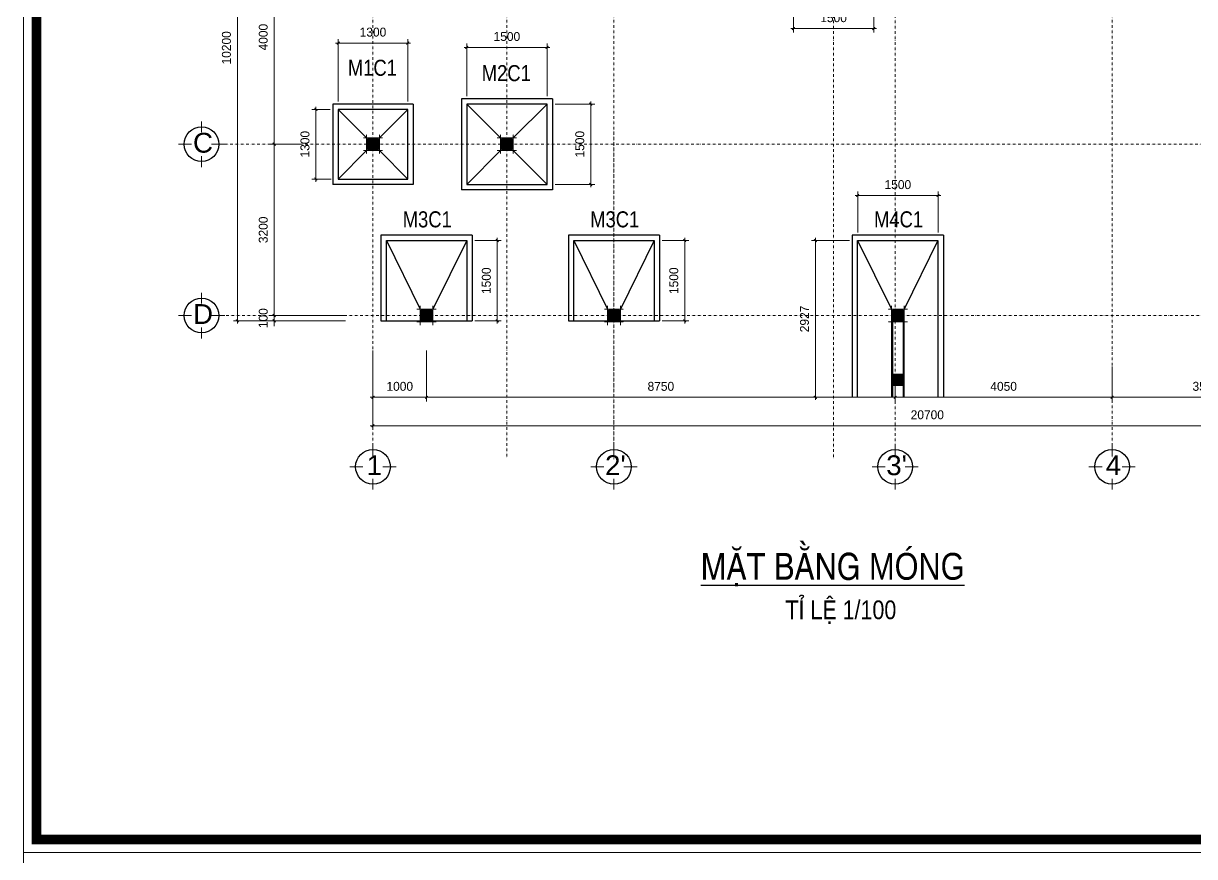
# Model space of a CAD drawing. Header units: millimetres. Extents: x 615730 to 2792744, y 139412 to 597571.
# Drawn here: x 1082627 to 1104494, y 280905 to 296468 of the extents above; entities that cross this region are included whole.
import ezdxf
from ezdxf.enums import TextEntityAlignment as Align

# ---------------------------------------------------------------- set-up
doc = ezdxf.new("R2010")
doc.units = ezdxf.units.MM
doc.header["$MEASUREMENT"] = 0
doc.header["$PDMODE"] = 34
doc.linetypes.add('CAPNUOC', pattern=[4, 2.5, -0.5, 0.5, -0.5])
doc.linetypes.add('DASHDOT', pattern=[1, 0.5, -0.25, 0, -0.25])
doc.layers.get('0').update_dxf_attribs({"lineweight": 5})
for name, color, linetype, lineweight in [('0.1(9)', 9, 'Continuous', 13), ('CAT', 11, 'Continuous', 40), ('KT', 148, 'Continuous', 18), ('NETNGOAITUONG', 1, 'Continuous', 40), ('thay', 7, 'Continuous', 15), ('TIM TRUC', 149, 'DASHDOT', 9), ('TRUC', 155, 'CAPNUOC', 5), ('VLIEU', 250, 'Continuous', 9)]:
    doc.layers.add(name, color=color, linetype=linetype, lineweight=lineweight)
for name, color, linetype in [('2L', 7, 'Continuous'), ('3L', 2, 'Continuous'), ('4L', 161, 'Continuous'), ('5L', 1, 'Continuous'), ('H', 252, 'Continuous'), ('NET MANH', 252, 'Continuous'), ('netthay', 3, 'Continuous'), ('TEXT', 2, 'Continuous')]:
    doc.layers.add(name, color=color, linetype=linetype)
doc.styles.add('AVO', font='', dxfattribs={"height": 200})
doc.styles.add('H280', font='', dxfattribs={"height": 200})
doc.styles.add('KT OZON', font='', dxfattribs={"height": 200})
doc.styles.add('VNI-AVO', font='vni-roms.shx')
doc.styles.get('AVO').set_extended_font_data('VNI-Helve-Condense')
doc.styles.get('H280').set_extended_font_data('VNI-Avo')
doc.styles.get('KT OZON').set_extended_font_data('VNI-Helve')
doc.dimstyles.new('1-50b', dxfattribs={"dimtxt": 167, "dimasz": 50, "dimexe": 75, "dimexo": 150, "dimgap": 120, "dimtad": 1, "dimdec": 0, "dimzin": 12, "dimtxsty": 'VNI-AVO', "dimblk": ']', "dimcen": 0, "dimdle": 50, "dimclrd": 252, "dimclre": 252, "dimclrt": 2, "dimadec": 0, "dimazin": 0, "dimtfac": 1, "dimtdec": 0, "dimtix": 1, "dimtmove": 2, "dimatfit": 0, "dimldrblk": 'OPEN90', "dimfxl": 1, "dimlwd": -1, "dimlwe": -1, "dimarcsym": 0})

# ---------------------------------------------------------------- blocks, each defined once
blk = doc.blocks.new('TRUC 1')
at = {"ltscale": 50}
blk.add_circle((0, -9525), 8572, dxfattribs=at)
at = {"layer": '0.1(9)', "ltscale": 50}
for p, q in [((0, -3572), (0, 1782)), ((-4942, -9525), (-11427, -9525)), ((4942, -9525), (11427, -9525)), ((0, -15478), (0, -20832))]:
    blk.add_line(p, q, dxfattribs=at)
at = {"layer": 'TEXT', "ltscale": 50, "style": 'H280'}
blk.add_attdef('1', text='', height=10478, dxfattribs=at).set_placement((-214, -4892), align=Align.CENTER)
blk = doc.blocks.new('cc2')
at = {"layer": '2L'}
blk.add_hatch(color=50, dxfattribs=at).paths.add_polyline_path([(-100, 100), (-100, -100), (100, -100), (100, 100)])
at = {"layer": '5L'}
blk.add_lwpolyline([(-100, 100), (100, 100), (100, -100), (-100, -100)], close=True, dxfattribs=at)
at = {"layer": 'TRUC', "color": 9}
for points in [[(-180, 120), (180, 120)], [(-120, 180), (-120, -180)], [(120, 180), (120, -180)], [(-180, -120), (180, -120)]]:
    blk.add_lwpolyline(points, dxfattribs=at)
blk = doc.blocks.new(']')
for p, q in [((1, 0), (-1, 0)), ((0, 1), (0, -1))]:
    blk.add_line(p, q)
at = {"color": 9, "const_width": 0.4}
blk.add_lwpolyline([(-0.51, -0.51), (0.51, 0.51)], dxfattribs=at)
blk = doc.blocks.new('*D748')
at = {"layer": 'DEFPOINTS', "color": 0, "ltscale": 10, "transparency": 16777216}
for p in [(1089154, 290507, -11), (1090154, 290507), (1090154, 289484)]:
    blk.add_point(p, dxfattribs=at)
at = {"layer": 'KT', "color": 252, "ltscale": 10, "transparency": 16777216}
for p, q in [((1089154, 290357), (1089154, 289409)), ((1090154, 290357), (1090154, 289409)), ((1089204, 289484), (1090104, 289484))]:
    blk.add_line(p, q, dxfattribs=at)
at = {"layer": 'KT', "color": 252, "ltscale": 10, "transparency": 16777216, "xscale": 50, "yscale": 50, "zscale": 50, "rotation": 180}
blk.add_blockref(']', (1089154, 289484), dxfattribs=at)
at = {"layer": 'KT', "color": 252, "ltscale": 10, "transparency": 16777216, "xscale": 50, "yscale": 50, "zscale": 50}
blk.add_blockref(']', (1090154, 289484), dxfattribs=at)
at = {"layer": 'KT', "color": 2, "ltscale": 10, "transparency": 16777216, "insert": (1089654, 289688), "char_height": 167, "attachment_point": 5, "style": 'VNI-AVO'}
blk.add_mtext('1000', dxfattribs=at)
blk = doc.blocks.new('_Open90')
at = {"color": 0, "linetype": 'ByBlock', "lineweight": -2}
for p, q in [((0, 0), (-1, 0)), ((-0.5, 0.5), (0, 0)), ((0, 0), (-0.5, -0.5))]:
    blk.add_line(p, q, dxfattribs=at)
blk = doc.blocks.new('*D749')
at = {"layer": 'DEFPOINTS', "color": 0, "ltscale": 10, "transparency": 16777216}
for p in [(1090154, 290507), (1098904, 289860), (1098904, 289484)]:
    blk.add_point(p, dxfattribs=at)
at = {"layer": 'KT', "color": 252, "ltscale": 10, "transparency": 16777216}
for p, q in [((1090154, 290357), (1090154, 289409)), ((1098904, 289710), (1098904, 289409)), ((1090204, 289484), (1098854, 289484))]:
    blk.add_line(p, q, dxfattribs=at)
at = {"layer": 'KT', "color": 252, "ltscale": 10, "transparency": 16777216, "xscale": 50, "yscale": 50, "zscale": 50, "rotation": 180}
blk.add_blockref(']', (1090154, 289484), dxfattribs=at)
at = {"layer": 'KT', "color": 252, "ltscale": 10, "transparency": 16777216, "xscale": 50, "yscale": 50, "zscale": 50}
blk.add_blockref(']', (1098904, 289484), dxfattribs=at)
at = {"layer": 'KT', "color": 2, "ltscale": 10, "transparency": 16777216, "insert": (1094529, 289688), "char_height": 167, "attachment_point": 5, "style": 'VNI-AVO'}
blk.add_mtext('8750', dxfattribs=at)
blk = doc.blocks.new('*D750')
at = {"layer": 'DEFPOINTS', "color": 0, "ltscale": 10, "transparency": 16777216}
for p in [(1102954, 290210), (1098904, 289860), (1102954, 289484)]:
    blk.add_point(p, dxfattribs=at)
at = {"layer": 'KT', "color": 252, "ltscale": 10, "transparency": 16777216}
for p, q in [((1102954, 290060), (1102954, 289409)), ((1098904, 289710), (1098904, 289409)), ((1098954, 289484), (1102904, 289484))]:
    blk.add_line(p, q, dxfattribs=at)
at = {"layer": 'KT', "color": 252, "ltscale": 10, "transparency": 16777216, "xscale": 50, "yscale": 50, "zscale": 50, "rotation": 180}
blk.add_blockref(']', (1098904, 289484), dxfattribs=at)
at = {"layer": 'KT', "color": 252, "ltscale": 10, "transparency": 16777216, "xscale": 50, "yscale": 50, "zscale": 50}
blk.add_blockref(']', (1102954, 289484), dxfattribs=at)
at = {"layer": 'KT', "color": 2, "ltscale": 10, "transparency": 16777216, "insert": (1100929, 289688), "char_height": 167, "attachment_point": 5, "style": 'VNI-AVO'}
blk.add_mtext('4050', dxfattribs=at)
blk = doc.blocks.new('*D751')
at = {"layer": 'DEFPOINTS', "color": 0, "ltscale": 10, "transparency": 16777216}
for p in [(1102954, 290210), (1106453, 289729), (1106453, 289484)]:
    blk.add_point(p, dxfattribs=at)
at = {"layer": 'KT', "color": 252, "ltscale": 10, "transparency": 16777216}
for p, q in [((1102954, 290060), (1102954, 289409)), ((1106453, 289579), (1106453, 289409)), ((1103004, 289484), (1106403, 289484))]:
    blk.add_line(p, q, dxfattribs=at)
at = {"layer": 'KT', "color": 252, "ltscale": 10, "transparency": 16777216, "xscale": 50, "yscale": 50, "zscale": 50, "rotation": 180}
blk.add_blockref(']', (1102954, 289484), dxfattribs=at)
at = {"layer": 'KT', "color": 252, "ltscale": 10, "transparency": 16777216, "xscale": 50, "yscale": 50, "zscale": 50}
blk.add_blockref(']', (1106453, 289484), dxfattribs=at)
at = {"layer": 'KT', "color": 2, "ltscale": 10, "transparency": 16777216, "insert": (1104704, 289688), "char_height": 167, "attachment_point": 5, "style": 'VNI-AVO'}
blk.add_mtext('3500', dxfattribs=at)
blk = doc.blocks.new('*D754')
at = {"layer": 'DEFPOINTS', "color": 0, "ltscale": 10, "transparency": 16777216}
for p in [(1089154, 289958), (1109854, 289907), (1109854, 288953)]:
    blk.add_point(p, dxfattribs=at)
at = {"layer": 'KT', "color": 252, "ltscale": 10, "transparency": 16777216}
for p, q in [((1089154, 289808), (1089154, 288878)), ((1109854, 289757), (1109854, 288878)), ((1089204, 288953), (1109804, 288953))]:
    blk.add_line(p, q, dxfattribs=at)
at = {"layer": 'KT', "color": 252, "ltscale": 10, "transparency": 16777216, "xscale": 50, "yscale": 50, "zscale": 50, "rotation": 180}
blk.add_blockref(']', (1089154, 288953), dxfattribs=at)
at = {"layer": 'KT', "color": 252, "ltscale": 10, "transparency": 16777216, "xscale": 50, "yscale": 50, "zscale": 50}
blk.add_blockref(']', (1109854, 288953), dxfattribs=at)
at = {"layer": 'KT', "color": 2, "ltscale": 10, "transparency": 16777216, "insert": (1099504, 289157), "char_height": 167, "attachment_point": 5, "style": 'VNI-AVO'}
blk.add_mtext('20700', dxfattribs=at)
blk = doc.blocks.new('*D756')
at = {"layer": 'DEFPOINTS', "color": 0, "ltscale": 10, "transparency": 16777216}
for p in [(1087864, 298212, -12), (1087309, 294212), (1087988, 294212, -1)]:
    blk.add_point(p, dxfattribs=at)
at = {"layer": 'KT', "color": 252, "ltscale": 10, "transparency": 16777216}
for p, q in [((1087714, 298212), (1087234, 298212)), ((1087309, 298162), (1087309, 294262)), ((1087838, 294212), (1087234, 294212))]:
    blk.add_line(p, q, dxfattribs=at)
at = {"layer": 'KT', "color": 252, "ltscale": 10, "transparency": 16777216, "xscale": 50, "yscale": 50, "zscale": 50}
for p, rotation in [((1087309, 298212), 90), ((1087309, 294212), 270)]:
    blk.add_blockref(']', p, dxfattribs=dict(at, rotation=rotation))
at = {"layer": 'KT', "color": 2, "ltscale": 10, "transparency": 16777216, "insert": (1087106, 296212), "char_height": 167, "attachment_point": 5, "rotation": 90, "style": 'VNI-AVO'}
blk.add_mtext('4000', dxfattribs=at)
blk = doc.blocks.new('*D757')
at = {"layer": 'DEFPOINTS', "color": 0, "ltscale": 10, "transparency": 16777216}
for p in [(1087988, 294212, -1), (1087309, 291012), (1088790, 291012)]:
    blk.add_point(p, dxfattribs=at)
at = {"layer": 'KT', "color": 252, "ltscale": 10, "transparency": 16777216}
for p, q in [((1087838, 294212), (1087234, 294212)), ((1087309, 294162), (1087309, 291062)), ((1088640, 291012), (1087234, 291012))]:
    blk.add_line(p, q, dxfattribs=at)
at = {"layer": 'KT', "color": 252, "ltscale": 10, "transparency": 16777216, "xscale": 50, "yscale": 50, "zscale": 50}
for p, rotation in [((1087309, 294212), 90), ((1087309, 291012), 270)]:
    blk.add_blockref(']', p, dxfattribs=dict(at, rotation=rotation))
at = {"layer": 'KT', "color": 2, "ltscale": 10, "transparency": 16777216, "insert": (1087106, 292612), "char_height": 167, "attachment_point": 5, "rotation": 90, "style": 'VNI-AVO'}
blk.add_mtext('3200', dxfattribs=at)
blk = doc.blocks.new('*D758')
at = {"layer": 'DEFPOINTS', "color": 0, "ltscale": 10, "transparency": 16777216}
for p in [(1087309, 290912), (1088790, 291012), (1088790, 290912, 280)]:
    blk.add_point(p, dxfattribs=at)
at = {"layer": 'KT', "color": 252, "ltscale": 10, "transparency": 16777216}
for p, q in [((1087309, 291062), (1087309, 291112)), ((1088640, 291012), (1087234, 291012)), ((1088640, 290912), (1087234, 290912)), ((1087309, 291012), (1087309, 290912)), ((1087309, 290862), (1087309, 290812))]:
    blk.add_line(p, q, dxfattribs=at)
at = {"layer": 'KT', "color": 252, "ltscale": 10, "transparency": 16777216, "xscale": 50, "yscale": 50, "zscale": 50}
for p, rotation in [((1087309, 291012), 270), ((1087309, 290912), 90)]:
    blk.add_blockref(']', p, dxfattribs=dict(at, rotation=rotation))
at = {"layer": 'KT', "color": 2, "ltscale": 10, "transparency": 16777216, "insert": (1087106, 290962), "char_height": 167, "attachment_point": 5, "rotation": 90, "style": 'VNI-AVO'}
blk.add_mtext('100', dxfattribs=at)
blk = doc.blocks.new('*D759')
at = {"layer": 'DEFPOINTS', "color": 0, "ltscale": 10, "transparency": 16777216}
for p in [(1087864, 301112), (1086622, 290912), (1087864, 290912)]:
    blk.add_point(p, dxfattribs=at)
at = {"layer": 'KT', "color": 252, "ltscale": 10, "transparency": 16777216}
for p, q in [((1087714, 301112), (1086547, 301112)), ((1086622, 301062), (1086622, 290962)), ((1087714, 290912), (1086547, 290912))]:
    blk.add_line(p, q, dxfattribs=at)
at = {"layer": 'KT', "color": 252, "ltscale": 10, "transparency": 16777216, "xscale": 50, "yscale": 50, "zscale": 50}
for p, rotation in [((1086622, 301112), 90), ((1086622, 290912), 270)]:
    blk.add_blockref(']', p, dxfattribs=dict(at, rotation=rotation))
at = {"layer": 'KT', "color": 2, "ltscale": 10, "transparency": 16777216, "insert": (1086418, 296012), "char_height": 167, "attachment_point": 5, "rotation": 90, "style": 'VNI-AVO'}
blk.add_mtext('10200', dxfattribs=at)
blk = doc.blocks.new('*D768')
at = {"layer": 'DEFPOINTS', "color": 0, "ltscale": 10, "transparency": 16777216}
for p in [(1097004, 297462), (1098504, 297462, -140), (1098504, 296371)]:
    blk.add_point(p, dxfattribs=at)
at = {"layer": 'KT', "color": 252, "ltscale": 10, "transparency": 16777216}
for p, q in [((1097004, 297312), (1097004, 296296)), ((1098504, 297312), (1098504, 296296)), ((1097054, 296371), (1098454, 296371))]:
    blk.add_line(p, q, dxfattribs=at)
at = {"layer": 'KT', "color": 252, "ltscale": 10, "transparency": 16777216, "xscale": 50, "yscale": 50, "zscale": 50, "rotation": 180}
blk.add_blockref(']', (1097004, 296371), dxfattribs=at)
at = {"layer": 'KT', "color": 252, "ltscale": 10, "transparency": 16777216, "xscale": 50, "yscale": 50, "zscale": 50}
blk.add_blockref(']', (1098504, 296371), dxfattribs=at)
at = {"layer": 'KT', "color": 2, "ltscale": 10, "transparency": 16777216, "insert": (1097754, 296574), "char_height": 167, "attachment_point": 5, "style": 'VNI-AVO'}
blk.add_mtext('1500', dxfattribs=at)
blk = doc.blocks.new('*D773')
at = {"layer": 'DEFPOINTS', "color": 0, "ltscale": 10, "transparency": 16777216}
for p in [(1099704, 293253), (1098204, 292412), (1099704, 292412)]:
    blk.add_point(p, dxfattribs=at)
at = {"layer": 'KT', "color": 252, "ltscale": 10, "transparency": 16777216}
for p, q in [((1098204, 292562), (1098204, 293328)), ((1098254, 293253), (1099654, 293253)), ((1099704, 292562), (1099704, 293328))]:
    blk.add_line(p, q, dxfattribs=at)
at = {"layer": 'KT', "color": 252, "ltscale": 10, "transparency": 16777216, "xscale": 50, "yscale": 50, "zscale": 50, "rotation": 180}
blk.add_blockref(']', (1098204, 293253), dxfattribs=at)
at = {"layer": 'KT', "color": 252, "ltscale": 10, "transparency": 16777216, "xscale": 50, "yscale": 50, "zscale": 50}
blk.add_blockref(']', (1099704, 293253), dxfattribs=at)
at = {"layer": 'KT', "color": 2, "ltscale": 10, "transparency": 16777216, "insert": (1098954, 293456), "char_height": 167, "attachment_point": 5, "style": 'VNI-AVO'}
blk.add_mtext('1500', dxfattribs=at)
blk = doc.blocks.new('*D774')
at = {"layer": 'DEFPOINTS', "color": 0, "ltscale": 10, "transparency": 16777216}
for p in [(1098204, 292412), (1097414, 289484), (1098204, 289484, -280)]:
    blk.add_point(p, dxfattribs=at)
at = {"layer": 'KT', "color": 252, "ltscale": 10, "transparency": 16777216}
for p, q in [((1098054, 292412), (1097339, 292412)), ((1097414, 292362), (1097414, 289534)), ((1098054, 289484), (1097339, 289484))]:
    blk.add_line(p, q, dxfattribs=at)
at = {"layer": 'KT', "color": 252, "ltscale": 10, "transparency": 16777216, "xscale": 50, "yscale": 50, "zscale": 50}
for p, rotation in [((1097414, 292412), 90), ((1097414, 289484), 270)]:
    blk.add_blockref(']', p, dxfattribs=dict(at, rotation=rotation))
at = {"layer": 'KT', "color": 2, "ltscale": 10, "transparency": 16777216, "insert": (1097211, 290948), "char_height": 167, "attachment_point": 5, "rotation": 90, "style": 'VNI-AVO'}
blk.add_mtext('2927', dxfattribs=at)
blk = doc.blocks.new('*D775')
at = {"layer": 'DEFPOINTS', "color": 0, "ltscale": 10, "transparency": 16777216}
for p in [(1090904, 292412, 280), (1091474, 292412), (1090904, 290912, 280)]:
    blk.add_point(p, dxfattribs=at)
at = {"layer": 'KT', "color": 252, "ltscale": 10, "transparency": 16777216}
for p, q in [((1091054, 292412), (1091549, 292412)), ((1091474, 290962), (1091474, 292362)), ((1091054, 290912), (1091549, 290912))]:
    blk.add_line(p, q, dxfattribs=at)
at = {"layer": 'KT', "color": 252, "ltscale": 10, "transparency": 16777216, "xscale": 50, "yscale": 50, "zscale": 50}
for p, rotation in [((1091474, 292412), 90), ((1091474, 290912), 270)]:
    blk.add_blockref(']', p, dxfattribs=dict(at, rotation=rotation))
at = {"layer": 'KT', "color": 2, "ltscale": 10, "transparency": 16777216, "insert": (1091271, 291662), "char_height": 167, "attachment_point": 5, "rotation": 90, "style": 'VNI-AVO'}
blk.add_mtext('1500', dxfattribs=at)
blk = doc.blocks.new('*D776')
at = {"layer": 'DEFPOINTS', "color": 0, "ltscale": 10, "transparency": 16777216}
for p in [(1092404, 294962, -2), (1093220, 294962), (1092404, 293462, -2)]:
    blk.add_point(p, dxfattribs=at)
at = {"layer": 'KT', "color": 252, "ltscale": 10, "transparency": 16777216}
for p, q in [((1092554, 294962), (1093295, 294962)), ((1093220, 293512), (1093220, 294912)), ((1092554, 293462), (1093295, 293462))]:
    blk.add_line(p, q, dxfattribs=at)
at = {"layer": 'KT', "color": 252, "ltscale": 10, "transparency": 16777216, "xscale": 50, "yscale": 50, "zscale": 50}
for p, rotation in [((1093220, 294962), 90), ((1093220, 293462), 270)]:
    blk.add_blockref(']', p, dxfattribs=dict(at, rotation=rotation))
at = {"layer": 'KT', "color": 2, "ltscale": 10, "transparency": 16777216, "insert": (1093016, 294212), "char_height": 167, "attachment_point": 5, "rotation": 90, "style": 'VNI-AVO'}
blk.add_mtext('1500', dxfattribs=at)
blk = doc.blocks.new('*D777')
at = {"layer": 'DEFPOINTS', "color": 0, "ltscale": 10, "transparency": 16777216}
for p in [(1092404, 296020), (1090904, 294962, -2), (1092404, 294962)]:
    blk.add_point(p, dxfattribs=at)
at = {"layer": 'KT', "color": 252, "ltscale": 10, "transparency": 16777216}
for p, q in [((1090904, 295112), (1090904, 296095)), ((1092404, 295112), (1092404, 296095)), ((1090954, 296020), (1092354, 296020))]:
    blk.add_line(p, q, dxfattribs=at)
at = {"layer": 'KT', "color": 252, "ltscale": 10, "transparency": 16777216, "xscale": 50, "yscale": 50, "zscale": 50, "rotation": 180}
blk.add_blockref(']', (1090904, 296020), dxfattribs=at)
at = {"layer": 'KT', "color": 252, "ltscale": 10, "transparency": 16777216, "xscale": 50, "yscale": 50, "zscale": 50}
blk.add_blockref(']', (1092404, 296020), dxfattribs=at)
at = {"layer": 'KT', "color": 2, "ltscale": 10, "transparency": 16777216, "insert": (1091654, 296223), "char_height": 167, "attachment_point": 5, "style": 'VNI-AVO'}
blk.add_mtext('1500', dxfattribs=at)
blk = doc.blocks.new('*D778')
at = {"layer": 'DEFPOINTS', "color": 0, "ltscale": 10, "transparency": 16777216}
for p in [(1089804, 296101), (1088504, 294862, -1), (1089804, 294862, -1)]:
    blk.add_point(p, dxfattribs=at)
at = {"layer": 'KT', "color": 252, "ltscale": 10, "transparency": 16777216}
for p, q in [((1088504, 295012), (1088504, 296176)), ((1088554, 296101), (1089754, 296101)), ((1089804, 295012), (1089804, 296176))]:
    blk.add_line(p, q, dxfattribs=at)
at = {"layer": 'KT', "color": 252, "ltscale": 10, "transparency": 16777216, "xscale": 50, "yscale": 50, "zscale": 50, "rotation": 180}
blk.add_blockref(']', (1088504, 296101), dxfattribs=at)
at = {"layer": 'KT', "color": 252, "ltscale": 10, "transparency": 16777216, "xscale": 50, "yscale": 50, "zscale": 50}
blk.add_blockref(']', (1089804, 296101), dxfattribs=at)
at = {"layer": 'KT', "color": 2, "ltscale": 10, "transparency": 16777216, "insert": (1089154, 296305), "char_height": 167, "attachment_point": 5, "style": 'VNI-AVO'}
blk.add_mtext('1300', dxfattribs=at)
blk = doc.blocks.new('*D779')
at = {"layer": 'DEFPOINTS', "color": 0, "ltscale": 10, "transparency": 16777216}
for p in [(1088504, 294862), (1088088, 293562), (1088524, 293562, -1)]:
    blk.add_point(p, dxfattribs=at)
at = {"layer": 'KT', "color": 252, "ltscale": 10, "transparency": 16777216}
for p, q in [((1088354, 294862), (1088013, 294862)), ((1088088, 294812), (1088088, 293612)), ((1088374, 293562), (1088013, 293562))]:
    blk.add_line(p, q, dxfattribs=at)
at = {"layer": 'KT', "color": 252, "ltscale": 10, "transparency": 16777216, "xscale": 50, "yscale": 50, "zscale": 50}
for p, rotation in [((1088088, 294862), 90), ((1088088, 293562), 270)]:
    blk.add_blockref(']', p, dxfattribs=dict(at, rotation=rotation))
at = {"layer": 'KT', "color": 2, "ltscale": 10, "transparency": 16777216, "insert": (1087885, 294212), "char_height": 167, "attachment_point": 5, "rotation": 90, "style": 'VNI-AVO'}
blk.add_mtext('1300', dxfattribs=at)
blk = doc.blocks.new('r')
at = {"layer": 'CAT'}
blk.add_line((988209, 262094), (988209, 261994), dxfattribs=at)
blk.add_line((988209, 262094), (988209, 261994), dxfattribs=at)
at = {"layer": 'NET MANH'}
for points, elevation in [([(988409, 264894), (988209, 264894), (988209, 265094), (988409, 265094)], -140), ([(1000210, 263093), (1000410, 263093), (1000410, 262893), (1000210, 262893)], -1), ([(979610, 262194), (979810, 262194), (979810, 261994), (979610, 261994)], -13), ([(979610, 257994), (979810, 257994), (979810, 258194), (979610, 258194)], -13), ([(982109, 257994), (982309, 257994), (982309, 258194), (982109, 258194)], 50)]:
    blk.add_lwpolyline(points, close=True, dxfattribs=dict(at, elevation=elevation))
for points in [[(993410, 264894), (993610, 264894), (993610, 265094), (993410, 265094)], [(993410, 263193), (993610, 263193), (993610, 262993), (993410, 262993)], [(982110, 262194), (982310, 262194), (982310, 261994), (982110, 261994)], [(988209, 262194), (988409, 262194), (988409, 261994), (988209, 261994)], [(996910, 257794), (997110, 257794), (997110, 257594), (996910, 257594)], [(1000210, 257794), (1000410, 257794), (1000410, 257594), (1000210, 257594)], [(980610, 254994), (980810, 254994), (980810, 254794), (980610, 254794)], [(984110, 254794), (984310, 254794), (984310, 254994), (984110, 254994)], [(989410, 254792), (989610, 254792), (989610, 254992), (989410, 254992)], [(996910, 254394), (997110, 254394), (997110, 254194), (996910, 254194)], [(1000210, 254394), (1000410, 254394), (1000410, 254194), (1000210, 254194)], [(989410, 253594), (989610, 253594), (989610, 253794), (989410, 253794)]]:
    blk.add_lwpolyline(points, close=True, dxfattribs=at)
for points in [[(988409, 265094, -140), (988209, 265094, -140), (988409, 264894, -140), (988209, 264894, -140)], [(993410, 265094), (993610, 265094), (993410, 264894), (993610, 264894)], [(993410, 262993), (993610, 262993), (993410, 263193), (993610, 263193)], [(1000210, 262893, -1), (1000410, 262893, -1), (1000210, 263093, -1), (1000410, 263093, -1)], [(979610, 261994, -13), (979810, 261994, -13), (979610, 262194, -13), (979810, 262194, -13)], [(982110, 261994), (982310, 261994), (982110, 262194), (982310, 262194)], [(988209, 261994), (988409, 261994), (988209, 262194), (988409, 262194)], [(979610, 258194, -13), (979810, 258194, -13), (979610, 257994, -13), (979810, 257994, -13)], [(982109, 258194, 50), (982309, 258194, 50), (982109, 257994, 50), (982309, 257994, 50)], [(996910, 257594), (997110, 257594), (996910, 257794), (997110, 257794)], [(1000210, 257594), (1000410, 257594), (1000210, 257794), (1000410, 257794)], [(980610, 254794), (980810, 254794), (980610, 254994), (980810, 254994)], [(984110, 254994), (984310, 254994), (984110, 254794), (984310, 254794)], [(989410, 254992), (989610, 254992), (989410, 254792), (989610, 254792)], [(996910, 254194), (997110, 254194), (996910, 254394), (997110, 254394)], [(1000210, 254194), (1000410, 254194), (1000210, 254394), (1000410, 254394)], [(989410, 253794), (989610, 253794), (989410, 253594), (989610, 253594)]]:
    blk.add_solid(points, dxfattribs=at)
at = {"layer": 'NETNGOAITUONG'}
for p, q in [((988409, 264894, -140), (988409, 265094, -140)), ((993410, 264894), (993410, 265094)), ((993410, 263193), (993410, 262993)), ((1000210, 263093, -1), (1000210, 262893, -1)), ((979610, 262194, -13), (979610, 261994, -13)), ((982110, 262194), (982110, 261994)), ((988209, 262194), (988209, 261994)), ((979610, 257994, -13), (979610, 258194, -13)), ((982109, 257994, 50), (982109, 258194, 50)), ((996910, 257794), (996910, 257594)), ((1000210, 257794), (1000210, 257594)), ((980610, 254994), (980610, 254794)), ((984110, 254794), (984110, 254994)), ((996910, 254394), (996910, 254194)), ((1000210, 254394), (1000210, 254194))]:
    blk.add_line(p, q, dxfattribs=at)
blk.add_lwpolyline([(989410, 253595), (989410, 253595)], dxfattribs=at)
at = {"layer": 'VLIEU', "ltscale": 10}
blk.add_line((996910, 254194, 280), (996910, 254108, 280), dxfattribs=at)
blk = doc.blocks.new('*D1494')
at = {"layer": 'DEFPOINTS', "color": 0, "ltscale": 10, "transparency": 16777216}
for p in [(1094404, 292412, 280), (1094974, 292412), (1094404, 290912, 280)]:
    blk.add_point(p, dxfattribs=at)
at = {"layer": 'KT', "color": 252, "ltscale": 10, "transparency": 16777216}
for p, q in [((1094554, 292412), (1095049, 292412)), ((1094974, 290962), (1094974, 292362)), ((1094554, 290912), (1095049, 290912))]:
    blk.add_line(p, q, dxfattribs=at)
at = {"layer": 'KT', "color": 252, "ltscale": 10, "transparency": 16777216, "xscale": 50, "yscale": 50, "zscale": 50}
for p, rotation in [((1094974, 292412), 90), ((1094974, 290912), 270)]:
    blk.add_blockref(']', p, dxfattribs=dict(at, rotation=rotation))
at = {"layer": 'KT', "color": 2, "ltscale": 10, "transparency": 16777216, "insert": (1094771, 291662), "char_height": 167, "attachment_point": 5, "rotation": 90, "style": 'VNI-AVO'}
blk.add_mtext('1500', dxfattribs=at)

msp = doc.modelspace()

# ---------------------------------------------------------------- linework, layer by layer
at = {"layer": '2L'}
for p, q in [((1088504.2, 294861.6, -1), (1089034.2, 294331.6, -1)), ((1089804.2, 294861.6, -1), (1089274.2, 294331.6, -1)), ((1090903.7, 294961.6, -2.4), (1091533.7, 294331.6, -2.4)), ((1092403.7, 294961.6, -2.4), (1091773.7, 294331.6, -2.4)), ((1089034.2, 294091.6, -1), (1088504.2, 293561.6, -1)), ((1089274.2, 294091.6, -1), (1089804.2, 293561.6, -1)), ((1091533.7, 294091.6, -2.4), (1090903.7, 293461.6, -2.4)), ((1091773.7, 294091.6, -2.4), (1092403.7, 293461.6, -2.4)), ((1089403.7, 292411.6, 280), (1090903.7, 292411.6, 280)), ((1089403.7, 290911.6, 280), (1089403.7, 292411.6, 280)), ((1089403.7, 292411.6, 280), (1090033.7, 291131.6, 280)), ((1090903.7, 292411.6, 280), (1090273.7, 291131.6, 280)), ((1090903.7, 292411.6, 280), (1090903.7, 290911.6, 280)), ((1092903.7, 292411.6, 12.1), (1094403.7, 292411.6, 12.1)), ((1092903.7, 290911.6, 12.1), (1092903.7, 292411.6, 12.1)), ((1092903.7, 292411.6, 12.1), (1093533.7, 291131.6, 12.1)), ((1094403.7, 292411.6, 12.1), (1093773.7, 291131.6, 12.1)), ((1094403.7, 292411.6, 12.1), (1094403.7, 290911.6, 12.1)), ((1098203.6, 292411.6, 280), (1099703.6, 292411.6, 280)), ((1098203.6, 289484.2), (1098203.6, 292411.6, 280)), ((1098203.6, 292411.6, 280), (1098833.6, 291131.6, 280)), ((1099703.6, 292411.6, 280), (1099073.6, 291131.6, 280)), ((1099703.6, 292411.6, 280), (1099703.6, 289484.2))]:
    msp.add_line(p, q, dxfattribs=at)
for points, elevation in [([(1089804.2, 294861.6), (1088504.2, 294861.6), (1088504.2, 293561.6), (1089804.2, 293561.6)], -1), ([(1092403.7, 294961.6), (1090903.7, 294961.6), (1090903.7, 293461.6), (1092403.7, 293461.6)], -2.4), ([(1093753.7, 291111.6), (1093753.7, 290911.6), (1093553.7, 290911.6), (1093553.7, 291111.6)], -267.9), ([(1099053.6, 291111.6), (1099053.6, 290911.6), (1098853.6, 290911.6), (1098853.6, 291111.6)], 280)]:
    msp.add_lwpolyline(points, close=True, dxfattribs=dict(at, elevation=elevation))
msp.add_lwpolyline([(1090253.7, 291111.6), (1090253.7, 290911.6), (1090053.7, 290911.6), (1090053.7, 291111.6)], close=True, dxfattribs=at)
for points, elevation in [([(1098853.6, 290910.4), (1098853.5, 289911.6)], 12.1), ([(1099053.6, 290911.6), (1099053.5, 289911.6), (1099053.5, 289484.2)], 280), ([(1098853.6, 289711.6), (1098853.6, 289484.2)], 12.1)]:
    msp.add_lwpolyline(points, dxfattribs=dict(at, elevation=elevation))
at = {"layer": '3L'}
msp.add_line((1098853.6, 290911.6, 280), (1099053.6, 291111.6, 280), dxfattribs=at)
at = {"layer": '4L'}
for p, q in [((1092503.7, 295061.6, -2.4), (1090803.7, 295061.6, -2.4)), ((1089904.2, 294961.6, -1), (1088404.2, 294961.6, -1)), ((1089904.2, 293461.6, -1), (1088404.2, 293461.6, -1)), ((1092503.7, 293361.6, -2.4), (1090803.7, 293361.6, -2.4)), ((1089303.7, 290911.6, 280), (1091003.7, 290911.6, 280)), ((1092803.7, 290911.6, 12.1), (1094503.7, 290911.6, 12.1))]:
    msp.add_line(p, q, dxfattribs=at)
for points, elevation in [([(1090803.7, 295061.6), (1090803.7, 293361.6)], -2.4), ([(1092503.7, 295061.6), (1092503.7, 293361.6)], -2.4), ([(1088404.2, 294961.6), (1088404.2, 293461.6)], -1), ([(1089904.2, 294961.6), (1089904.2, 293461.6)], -1), ([(1089303.7, 292511.6), (1089303.7, 290911.6)], 280), ([(1091003.7, 292511.6), (1089303.7, 292511.6)], 280), ([(1091003.7, 292511.6), (1091003.7, 290911.6)], 280), ([(1092803.7, 292511.6), (1092803.7, 290911.6)], 12.1), ([(1094503.7, 292511.6), (1092803.7, 292511.6)], 12.1), ([(1094503.7, 292511.6), (1094503.7, 290911.6)], 12.1), ([(1098103.6, 292511.6), (1098103.6, 289484.2)], 280), ([(1099803.6, 292511.6), (1098103.6, 292511.6)], 280), ([(1099803.6, 292511.6), (1099803.6, 289484.2)], 280)]:
    msp.add_lwpolyline(points, dxfattribs=dict(at, elevation=elevation))
at = {"layer": 'H', "const_width": 182.5, "elevation": -15.9}
msp.add_lwpolyline([(1082870.7, 281224.6), (1118514.5, 281224.6), (1118514.5, 306284.7), (1082870.7, 306284.7)], close=True, dxfattribs=at)
at = {"layer": 'NET MANH'}
for points, elevation in [([(1089054.2, 294111.6), (1089254.2, 294111.6), (1089254.2, 294311.6), (1089054.2, 294311.6)], -13.1), ([(1089054.2, 294311.6), (1089254.2, 294311.6), (1089254.2, 294111.6), (1089054.2, 294111.6)], -2.1), ([(1091553.4, 294111.6), (1091753.4, 294111.6), (1091753.4, 294311.6), (1091553.4, 294311.6)], 50.3), ([(1091553.7, 294311.6), (1091753.7, 294311.6), (1091753.7, 294111.6), (1091553.7, 294111.6)], -3.5), ([(1091553.7, 294311.6), (1091753.7, 294311.6), (1091753.7, 294111.6), (1091553.7, 294111.6)], -2.4), ([(1093553.7, 291111.6), (1093753.7, 291111.6), (1093753.7, 290911.6), (1093553.7, 290911.6)], -267.9), ([(1093553.7, 291111.6), (1093753.7, 291111.6), (1093753.7, 290911.6), (1093553.7, 290911.6)], -267.9), ([(1098853.6, 290911.6), (1099053.6, 290911.6), (1099053.6, 291111.6), (1098853.6, 291111.6)], 280), ([(1098853.6, 291111.6), (1099053.6, 291111.6), (1099053.6, 290911.6), (1098853.6, 290911.6)], 280)]:
    msp.add_lwpolyline(points, close=True, dxfattribs=dict(at, elevation=elevation))
msp.add_lwpolyline([(1090053.7, 291111.6), (1090253.7, 291111.6), (1090253.7, 290911.6), (1090053.7, 290911.6)], close=True, dxfattribs=at)
msp.add_lwpolyline([(1090053.7, 291111.6), (1090253.7, 291111.6), (1090253.7, 290911.6), (1090053.7, 290911.6)], close=True, dxfattribs=at)
for points in [[(1089054.2, 294311.6, -13.1), (1089254.2, 294311.6, -13.1), (1089054.2, 294111.6, -13.1), (1089254.2, 294111.6, -13.1)], [(1089054.2, 294111.6, -2.1), (1089254.2, 294111.6, -2.1), (1089054.2, 294311.6, -2.1), (1089254.2, 294311.6, -2.1)], [(1091553.4, 294311.6, 50.3), (1091753.4, 294311.6, 50.3), (1091553.4, 294111.6, 50.3), (1091753.4, 294111.6, 50.3)], [(1091553.7, 294111.6, -3.5), (1091753.7, 294111.6, -3.5), (1091553.7, 294311.6, -3.5), (1091753.7, 294311.6, -3.5)], [(1091553.7, 294111.6, -2.4), (1091753.7, 294111.6, -2.4), (1091553.7, 294311.6, -2.4), (1091753.7, 294311.6, -2.4)], [(1090053.7, 290911.6), (1090253.7, 290911.6), (1090053.7, 291111.6), (1090253.7, 291111.6)], [(1090053.7, 290911.6), (1090253.7, 290911.6), (1090053.7, 291111.6), (1090253.7, 291111.6)], [(1093553.7, 290911.6, -267.9), (1093753.7, 290911.6, -267.9), (1093553.7, 291111.6, -267.9), (1093753.7, 291111.6, -267.9)], [(1093553.7, 290911.6, -267.9), (1093753.7, 290911.6, -267.9), (1093553.7, 291111.6, -267.9), (1093753.7, 291111.6, -267.9)], [(1098853.6, 291111.6, 280), (1099053.6, 291111.6, 280), (1098853.6, 290911.6, 280), (1099053.6, 290911.6, 280)], [(1098853.6, 290911.6, 280), (1099053.6, 290911.6, 280), (1098853.6, 291111.6, 280), (1099053.6, 291111.6, 280)]]:
    msp.add_solid(points, dxfattribs=at)
at = {"layer": 'NETNGOAITUONG'}
for p, q in [((1089054.2, 294111.6, -13.1), (1089054.2, 294311.6, -13.1)), ((1089054.2, 294311.6, -2.1), (1089054.2, 294111.6, -2.1)), ((1091553.4, 294111.6, 50.3), (1091553.4, 294311.6, 50.3)), ((1091553.7, 294311.6, -3.5), (1091553.7, 294111.6, -3.5)), ((1091553.7, 294311.6, -2.4), (1091553.7, 294111.6, -2.4)), ((1090053.7, 291111.6), (1090053.7, 290911.6)), ((1090053.7, 291111.6), (1090053.7, 290911.6)), ((1093553.7, 291111.6, -267.9), (1093553.7, 290911.6, -267.9)), ((1093553.7, 291111.6, -267.9), (1093553.7, 290911.6, -267.9)), ((1098853.6, 291111.6, 280), (1098853.6, 290911.6, 280))]:
    msp.add_line(p, q, dxfattribs=at)
at = {"layer": 'thay', "linetype": 'Continuous', "elevation": -15.9}
for points in [[(1082627.4, 280981.3), (1118757.8, 280981.3), (1118757.8, 306528), (1082627.4, 306528)], [(1082627.4, 255434.5), (1118757.8, 255434.5), (1118757.8, 280981.3), (1082627.4, 280981.3)]]:
    msp.add_lwpolyline(points, close=True, dxfattribs=at)
at = {"layer": 'TIM TRUC', "ltscale": 100}
for p, q in [((1097754.1, 303027.9, -140), (1097754.1, 288331.6, -140)), ((1098903.6, 303027.9), (1098903.6, 288331.6)), ((1089154.2, 302842.9), (1089154.2, 288331.6, -13.1)), ((1091653.7, 302842.9), (1091653.7, 288331.6)), ((1091653.7, 302842.9, -140), (1091653.7, 288331.6, -140)), ((1093653.7, 302842.9), (1093653.7, 288331.6)), ((1102953.6, 302842.9), (1102953.6, 288331.6)), ((1093653.7, 294450.3), (1093653.7, 288331.6)), ((1111163.2, 294211.6, -13.1), (1086385, 294211.6)), ((1111086.3, 291011.6), (1086385, 291011.6))]:
    msp.add_line(p, q, dxfattribs=at)
at = {"layer": 'VLIEU', "ltscale": 10, "elevation": 280}
for points in [[(1098833.6, 290831.6), (1098833.6, 289484.2)], [(1099073.6, 290831.6), (1099073.6, 289484.2)]]:
    msp.add_lwpolyline(points, dxfattribs=at)

# ---------------------------------------------------------------- block references
at = {"layer": '2L', "rotation": 90}
for p in [(1089154.2, 294211.6, -1), (1091653.7, 294211.6, -2.4)]:
    msp.add_blockref('cc2', p, dxfattribs=at)
at = {"layer": '2L'}
for p in [(1090153.7, 291011.6, 280), (1093653.7, 291011.6, 12.1), (1098953.6, 291011.6, 280)]:
    msp.add_blockref('cc2', p, dxfattribs=at)
at = {"layer": 'netthay', "lineweight": -2, "ltscale": 10}
ref = msp.add_blockref('TRUC 1', (1085953.3, 293851.7), dxfattribs=dict(at, xscale=0.03778148023411632, yscale=0.03778148023411632, zscale=0.03778148023411632, rotation=180))
ref.add_attrib('1', 'C', dxfattribs={"layer": 'TEXT', "color": 3, "ltscale": 50, "height": 370.2, "style": 'KT OZON'}).set_placement((1085979.9, 294054.7), align=Align.CENTER)
ref = msp.add_blockref('TRUC 1', (1085953.3, 290651.7), dxfattribs=dict(at, xscale=0.03778148023411632, yscale=0.03778148023411632, zscale=0.03778148023411632, rotation=180))
ref.add_attrib('1', 'D', dxfattribs={"layer": 'TEXT', "color": 3, "ltscale": 50, "height": 370.2, "style": 'KT OZON'}).set_placement((1085979.9, 290854.7), align=Align.CENTER)
ref = msp.add_blockref('TRUC 1', (1089154.2, 287827.3), dxfattribs=dict(at, xscale=0.03778148023411632, yscale=0.03778148023411632, zscale=0.03778148023411632, rotation=180))
ref.add_attrib('1', '1', dxfattribs={"layer": 'TEXT', "color": 3, "ltscale": 50, "height": 370.2, "style": 'KT OZON'}).set_placement((1089180.8, 288030.2), align=Align.CENTER)
ref = msp.add_blockref('TRUC 1', (1093653.7, 287827.3), dxfattribs=dict(at, xscale=0.03778148023411632, yscale=0.03778148023411632, zscale=0.03778148023411632, rotation=180))
ref.add_attrib('1', "2'", dxfattribs={"layer": 'TEXT', "color": 3, "ltscale": 50, "height": 370.15, "style": 'KT OZON'}).set_placement((1093680.3, 288030.2), align=Align.CENTER)
ref = msp.add_blockref('TRUC 1', (1098903.6, 287827.3), dxfattribs=dict(at, xscale=0.03778148023411632, yscale=0.03778148023411632, zscale=0.03778148023411632, rotation=180))
ref.add_attrib('1', "3'", dxfattribs={"layer": 'TEXT', "color": 3, "ltscale": 50, "height": 370.15, "style": 'KT OZON'}).set_placement((1098930.3, 288030.2), align=Align.CENTER)
ref = msp.add_blockref('TRUC 1', (1102953.6, 287827.3), dxfattribs=dict(at, xscale=0.03778148023411632, yscale=0.03778148023411632, zscale=0.03778148023411632, rotation=180))
ref.add_attrib('1', '4', dxfattribs={"layer": 'TEXT', "color": 3, "ltscale": 50, "height": 370.2, "style": 'KT OZON'}).set_placement((1102980.3, 288030.2), align=Align.CENTER)
at = {"layer": 'VLIEU'}
msp.add_blockref('r', (109443.9, 36118, 12.1), dxfattribs=at)

# ---------------------------------------------------------------- texts
at = {"layer": '2L', "style": 'AVO'}
for s, p in [('M1C1', (1088685.2, 295489.8, -1)), ('M2C1', (1091184.7, 295389.8, -2.4)), ('M3C1', (1089709.2, 292658.6, 280)), ('M3C1', (1093209.2, 292658.6, 12.1)), ('M4C1', (1098509.1, 292658.6, 280))]:
    msp.add_text(s, height=300, dxfattribs=at).set_placement(p)
msp.add_text('TÆ LEÄ 1/100', height=350, dxfattribs=at).set_placement((1097890.2, 285339.4), align=Align.CENTER)
at = {"layer": '5L', "style": 'AVO'}
msp.add_text('%%UMAËT BAÈNG MOÙNG', height=500, dxfattribs=at).set_placement((1097737.4, 286076.9), align=Align.CENTER)

# ---------------------------------------------------------------- dimensions: what is measured, and where the dimension line sits
at = {"layer": 'KT', "ltscale": 10}
for base, p1, p2, picture, middle in [((1086621.7, 290911.6), (1087864.2, 301111.6), (1087864.2, 290911.6), '*D759', (1086418.2, 296011.6)), ((1087309.2, 294211.6), (1087864.2, 298211.6, -12), (1087988.4, 294211.6, -0.9), '*D756', (1087105.7, 296211.6)), ((1093219.5, 294961.6), (1092403.7, 293461.6, -2.4), (1092403.7, 294961.6, -2.4), '*D776', (1093016, 294211.6)), ((1088088.5, 293561.6), (1088504.2, 294861.6), (1088524.2, 293561.6, -1), '*D779', (1087885, 294211.6)), ((1087309.2, 291011.6), (1087988.4, 294211.6, -0.9), (1088790, 291011.6), '*D757', (1087105.7, 292611.6)), ((1091474.1, 292411.6), (1090903.7, 290911.6, 280), (1090903.7, 292411.6, 280), '*D775', (1091270.6, 291661.6)), ((1094974.1, 292411.6, -267.9), (1094403.7, 290911.6, 12.1), (1094403.7, 292411.6, 12.1), '*D1494', (1094770.6, 291661.6, -267.9)), ((1097414.3, 289484.2, 280), (1098203.6, 292411.6, 280), (1098203.6, 289484.2), '*D774', (1097210.8, 290947.9, 280)), ((1087309.2, 290911.6), (1088790, 291011.6), (1088790, 290911.6, 280), '*D758', (1087105.7, 290961.6))]:
    dim = msp.add_linear_dim(base=base, p1=p1, p2=p2, angle=90, dimstyle='1-50b', dxfattribs=at)
    dim.commit()
    dim.dimension.update_dxf_attribs({"geometry": picture, "text_midpoint": middle})
for base, p1, p2, picture, middle in [((1098504.1, 296370.7), (1097004.1, 297461.6), (1098504.1, 297461.6, -140), '*D768', (1097754.1, 296574.2)), ((1089804.2, 296101.3), (1088504.2, 294861.6, -1), (1089804.2, 294861.6, -1), '*D778', (1089154.2, 296304.8)), ((1092403.7, 296020), (1090903.7, 294961.6, -2.4), (1092403.7, 294961.6), '*D777', (1091653.7, 296223.5)), ((1099703.6, 293252.7, 280), (1098203.6, 292411.6, 280), (1099703.6, 292411.6, 280), '*D773', (1098953.6, 293456.2, 280)), ((1090153.6816, 289484.1562), (1089154.1515, 290507.2661, -10.8108), (1090153.6816, 290507.0026), '*D748', (1089653.9165, 289687.6562)), ((1098903.6, 289484.2), (1090153.7, 290507), (1098903.6, 289859.5), '*D749', (1094528.7, 289687.7)), ((1102953.6, 289484.2), (1098903.6, 289859.5), (1102953.6, 290210.5), '*D750', (1100928.6, 289687.7)), ((1106453.5, 289484.2), (1102953.6, 290210.5), (1106453.5, 289728.8), '*D751', (1104703.5, 289687.7)), ((1109854.5, 288953.4), (1089154.2, 289958.2), (1109854.5, 289907), '*D754', (1099504.3, 289156.9))]:
    dim = msp.add_linear_dim(base=base, p1=p1, p2=p2, dimstyle='1-50b', dxfattribs=at)
    dim.commit()
    dim.dimension.update_dxf_attribs({"geometry": picture, "text_midpoint": middle})

doc.saveas('drawing.dxf')
